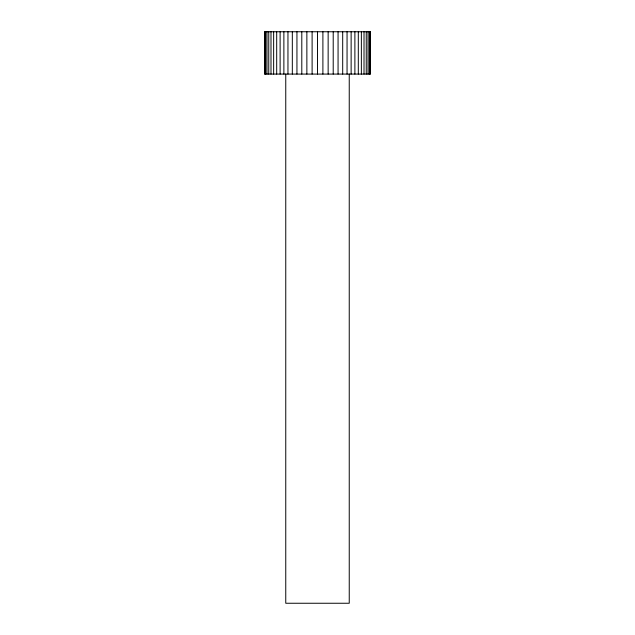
<?xml version="1.0" encoding="UTF-8"?>
<svg xmlns="http://www.w3.org/2000/svg" width="635" height="635" viewBox="0 0 635 635"><rect width="100%" height="100%" fill="white"/><g stroke="black" fill="none" stroke-linecap="round" stroke-linejoin="round"><path stroke-width="0.95" d="M370.149 31.75L370.149 74.081M369.34 31.75L369.34 74.081M368.03 31.75L368.03 74.081M366.244 31.75L366.244 74.081M364.014 31.75L364.014 74.081M361.363 31.75L361.363 74.081M358.307 31.75L358.307 74.081M354.886 31.75L354.886 74.081M351.131 31.75L351.131 74.081M349.242 74.081L349.242 603.25L285.758 603.25L285.758 74.081M347.051 31.75L347.051 74.081M342.694 31.75L342.694 74.081M338.066 31.75L338.066 74.081M333.208 31.75L333.208 74.081M328.144 31.75L328.144 74.081M322.897 31.75L322.897 74.081M317.5 31.75L317.5 74.081M312.11 31.75L312.11 74.081M306.864 31.75L306.864 74.081M301.8 31.75L301.8 74.081M296.942 31.75L296.942 74.081M292.322 31.75L292.322 74.081M287.957 31.75L287.957 74.081M283.877 31.75L283.877 74.081M280.114 31.75L280.114 74.081M276.693 31.75L276.693 74.081M273.645 31.75L273.645 74.081M270.994 31.75L270.994 74.081M268.756 31.75L268.756 74.081M266.978 31.75L266.978 74.081M265.668 31.75L265.668 74.081M264.858 31.75L264.858 74.081M370.419 31.75L264.581 31.75L264.581 74.081L370.419 74.081L370.419 31.75"/></g></svg>
